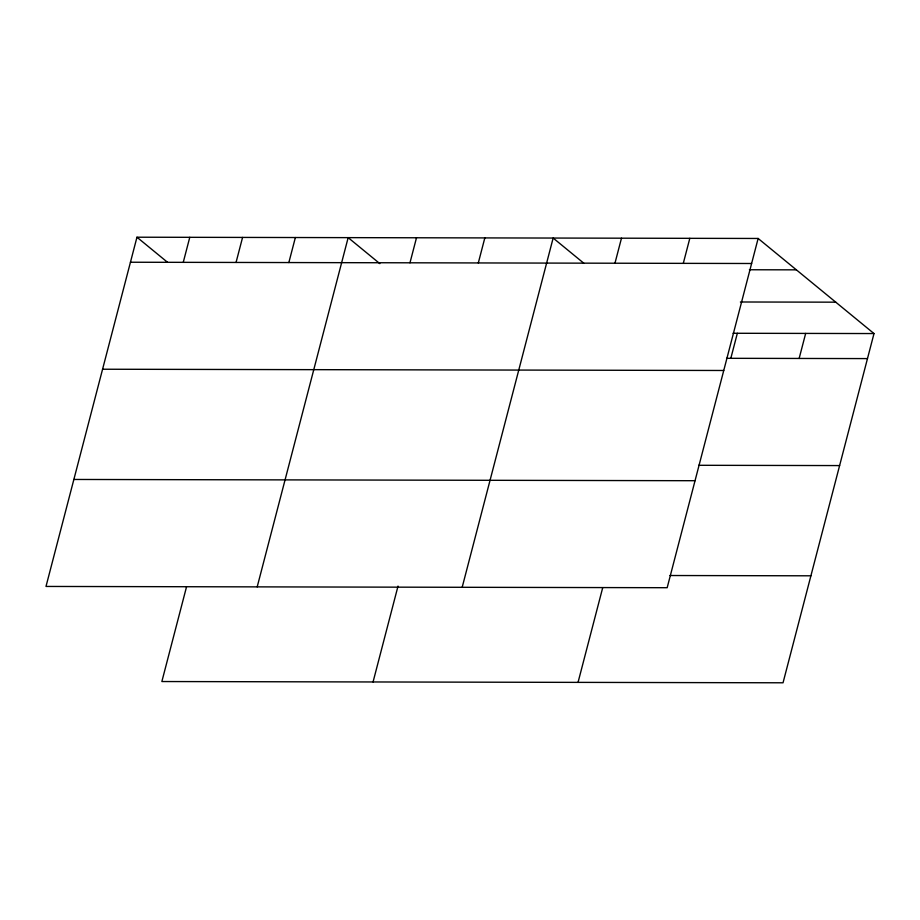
<?xml version="1.0" encoding="UTF-8"?>
<svg xmlns="http://www.w3.org/2000/svg" width="920" height="920" viewBox="0 0 920 920"><rect width="100%" height="100%" fill="white"/><g stroke="black" fill="none" stroke-linecap="round" stroke-linejoin="round"><path stroke-width="1.38" d="M136.965 237.21L46 586.442L667.172 587.707L758.137 238.464L136.965 237.21L167.555 262.315M183.252 262.349L189.773 237.314M236.049 262.453L242.569 237.429M186.472 587.052L161.862 681.536L783.035 682.789L874 333.558L758.137 238.464M288.845 262.556L295.366 237.532M257.197 586.868L348.162 237.636L379.845 263.637M409.975 262.809L416.495 237.774M478.308 262.947L484.828 237.912M373.06 681.961L398.026 586.086M462.185 587.282L553.15 238.05L583.74 263.154M614.962 263.223L621.483 238.188M683.295 263.361L689.816 238.326M578.047 682.375L602.657 587.891M730.825 358.305L737.345 333.281M799.146 358.443L805.667 333.419M130.445 262.234L751.617 263.499M749.397 269.755L796.375 269.847M740.393 301.99L835.762 302.174M733.067 333.27L874 333.558M726.547 358.305L867.48 358.593M102.58 369.23L723.752 370.484M698.682 465.29L839.615 465.577M73.864 479.458L695.037 480.711M669.967 575.517L810.899 575.805"/></g></svg>
